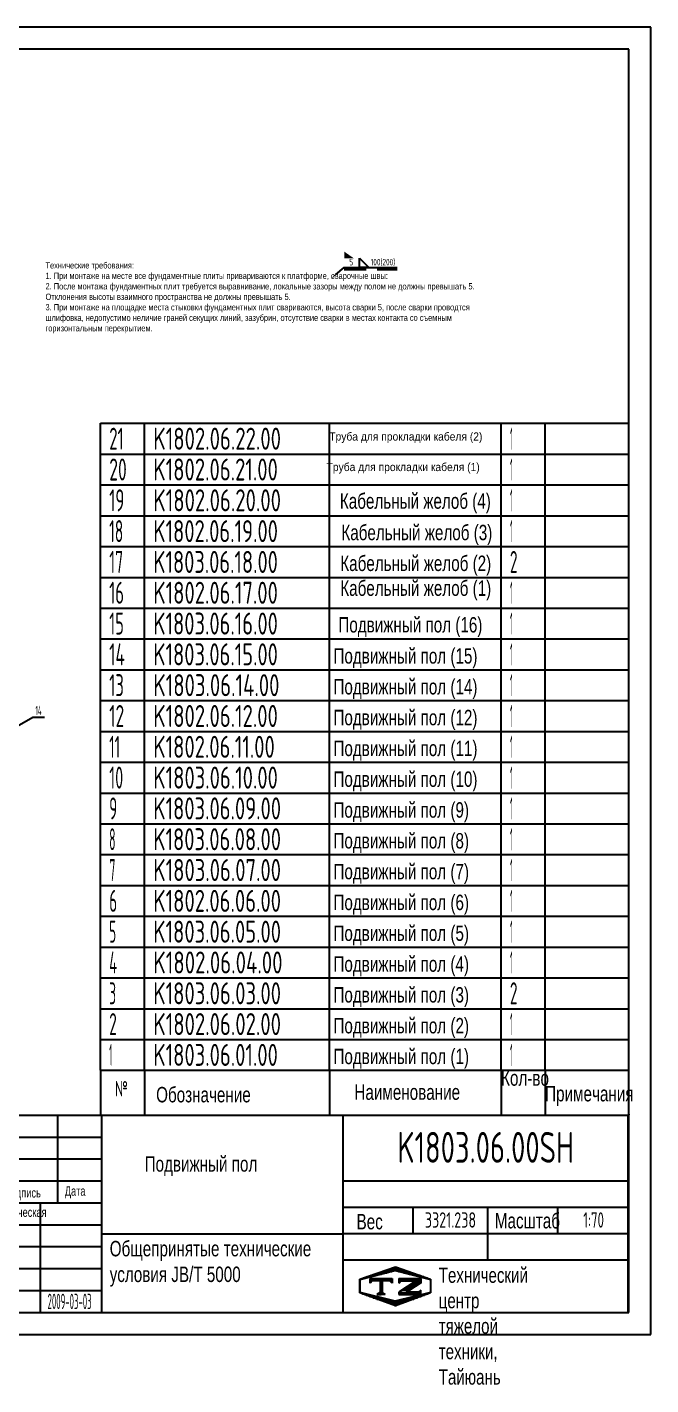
# Model space of a CAD drawing. Header units: millimetres. Extents: x 0 to 29400, y -802 to 20790.
# Drawn here: x 19485 to 29400, y -802 to 20790 of the extents above; entities that cross this region are included whole.
import ezdxf
from ezdxf.enums import TextEntityAlignment as Align

# ---------------------------------------------------------------- set-up
doc = ezdxf.new("R2010")
doc.units = ezdxf.units.MM
doc.header["$LTSCALE"] = 700
doc.linetypes.add('F', pattern=[0.75, 0.5, -0.25])
for name, color, linetype in [('01', 7, 'Continuous'), ('02', 1, 'Continuous'), ('04', 2, 'F'), ('11', 3, 'Continuous'), ('13', 3, 'Continuous'), ('THICK', 7, 'Continuous')]:
    doc.layers.add(name, color=color, linetype=linetype)
doc.styles.get("Standard").update_dxf_attribs({"font": 'isocp', "width": 0.707, "bigfont": 'intecad.shx'})

# ---------------------------------------------------------------- blocks, each defined once
blk = doc.blocks.new('*U1423', base_point=(23600, 10731))
at = {"layer": '01'}
blk.add_lwpolyline([(24054, 11058), (24204, 10908), (24054, 10908)], close=True, dxfattribs=at)
blk.add_solid([(23814, 11163), (23964, 11058), (23814, 10908), (23814, 11058)], dxfattribs=at)
at = {"layer": '02'}
blk.add_lwpolyline([(23600, 10731, 0, 24, 0), (23681, 10798, 24, 24, 0)], format="xyseb", dxfattribs=at)
blk.add_lwpolyline([(23681, 10798), (23814, 10908), (24654, 10908)], dxfattribs=at)
at = {"layer": '04'}
blk.add_line((23814, 10877), (24654, 10877), dxfattribs=at)
at = {"layer": '13', "width": 0.707}
blk.add_text('5', height=105, dxfattribs=at).set_placement((23895, 10943))
at = {"layer": '13', "width": 0.798839}
blk.add_text('100(200)', height=105, dxfattribs=at).set_placement((24234, 10943), (24624, 10943), align=Align.FIT)
blk = doc.blocks.new('*U1587')
at = {"layer": '01'}
for points in [[(415, 292), (25, 292)], [(25, 292), (25, 5)], [(415, 5), (415, 292)], [(25, 5), (415, 5)]]:
    blk.add_lwpolyline(points, dxfattribs=at)
at = {"layer": '02'}
for points in [[(420, 297), (0, 297)], [(0, 297), (0, 0)], [(420, 0), (420, 297)], [(0, 0), (420, 0)]]:
    blk.add_lwpolyline(points, dxfattribs=at)
blk = doc.blocks.new('*U1589')
at = {"layer": '01'}
for p, q in [((0, -490), (0, 0)), ((8400, -490), (8400, 0))]:
    blk.add_line(p, q, dxfattribs=at)
at = {"layer": '02'}
for p, q in [((0, 0), (700, 0)), ((700, -490), (700, 0)), ((700, 0), (3640, 0)), ((3640, -490), (3640, 0)), ((3640, 0), (6370, 0)), ((6370, -490), (6370, 0)), ((6370, 0), (7070, 0)), ((7070, -490), (7070, 0)), ((7070, 0), (8400, 0))]:
    blk.add_line(p, q, dxfattribs=at)
blk = doc.blocks.new('*U1590')
at = {"layer": '01'}
for p, q in [((0, -490), (0, 0)), ((8400, -490), (8400, 0))]:
    blk.add_line(p, q, dxfattribs=at)
at = {"layer": '02'}
for p, q in [((0, 0), (700, 0)), ((700, -490), (700, 0)), ((700, 0), (3640, 0)), ((3640, -490), (3640, 0)), ((3640, 0), (6370, 0)), ((6370, -490), (6370, 0)), ((6370, 0), (7070, 0)), ((7070, -490), (7070, 0)), ((7070, 0), (8400, 0))]:
    blk.add_line(p, q, dxfattribs=at)
blk = doc.blocks.new('*U1591')
at = {"layer": '01'}
for p, q in [((0, -490), (0, 0)), ((8400, -490), (8400, 0))]:
    blk.add_line(p, q, dxfattribs=at)
at = {"layer": '02'}
for p, q in [((0, 0), (700, 0)), ((700, -490), (700, 0)), ((700, 0), (3640, 0)), ((3640, -490), (3640, 0)), ((3640, 0), (6370, 0)), ((6370, -490), (6370, 0)), ((6370, 0), (7070, 0)), ((7070, -490), (7070, 0)), ((7070, 0), (8400, 0))]:
    blk.add_line(p, q, dxfattribs=at)
blk = doc.blocks.new('*U1592')
at = {"layer": '01'}
for p, q in [((0, -490), (0, 0)), ((8400, -490), (8400, 0))]:
    blk.add_line(p, q, dxfattribs=at)
at = {"layer": '02'}
for p, q in [((0, 0), (700, 0)), ((700, -490), (700, 0)), ((700, 0), (3640, 0)), ((3640, -490), (3640, 0)), ((3640, 0), (6370, 0)), ((6370, -490), (6370, 0)), ((6370, 0), (7070, 0)), ((7070, -490), (7070, 0)), ((7070, 0), (8400, 0))]:
    blk.add_line(p, q, dxfattribs=at)
blk = doc.blocks.new('*U1593')
at = {"layer": '01'}
for p, q in [((0, -490), (0, 0)), ((8400, -490), (8400, 0))]:
    blk.add_line(p, q, dxfattribs=at)
at = {"layer": '02'}
for p, q in [((0, 0), (700, 0)), ((700, -490), (700, 0)), ((700, 0), (3640, 0)), ((3640, -490), (3640, 0)), ((3640, 0), (6370, 0)), ((6370, -490), (6370, 0)), ((6370, 0), (7070, 0)), ((7070, -490), (7070, 0)), ((7070, 0), (8400, 0))]:
    blk.add_line(p, q, dxfattribs=at)
blk = doc.blocks.new('*U1594')
at = {"layer": '01'}
for p, q in [((0, -490), (0, 0)), ((8400, -490), (8400, 0))]:
    blk.add_line(p, q, dxfattribs=at)
at = {"layer": '02'}
for p, q in [((0, 0), (700, 0)), ((700, -490), (700, 0)), ((700, 0), (3640, 0)), ((3640, -490), (3640, 0)), ((3640, 0), (6370, 0)), ((6370, -490), (6370, 0)), ((6370, 0), (7070, 0)), ((7070, -490), (7070, 0)), ((7070, 0), (8400, 0))]:
    blk.add_line(p, q, dxfattribs=at)
blk = doc.blocks.new('*U1595')
at = {"layer": '01'}
for p, q in [((0, -490), (0, 0)), ((8400, -490), (8400, 0))]:
    blk.add_line(p, q, dxfattribs=at)
at = {"layer": '02'}
for p, q in [((0, 0), (700, 0)), ((700, -490), (700, 0)), ((700, 0), (3640, 0)), ((3640, -490), (3640, 0)), ((3640, 0), (6370, 0)), ((6370, -490), (6370, 0)), ((6370, 0), (7070, 0)), ((7070, -490), (7070, 0)), ((7070, 0), (8400, 0))]:
    blk.add_line(p, q, dxfattribs=at)
blk = doc.blocks.new('*U1596')
at = {"layer": '01'}
for p, q in [((0, -490), (0, 0)), ((8400, -490), (8400, 0))]:
    blk.add_line(p, q, dxfattribs=at)
at = {"layer": '02'}
for p, q in [((0, 0), (700, 0)), ((700, -490), (700, 0)), ((700, 0), (3640, 0)), ((3640, -490), (3640, 0)), ((3640, 0), (6370, 0)), ((6370, -490), (6370, 0)), ((6370, 0), (7070, 0)), ((7070, -490), (7070, 0)), ((7070, 0), (8400, 0))]:
    blk.add_line(p, q, dxfattribs=at)
blk = doc.blocks.new('*U1597')
at = {"layer": '01'}
for p, q in [((0, -490), (0, 0)), ((8400, -490), (8400, 0))]:
    blk.add_line(p, q, dxfattribs=at)
at = {"layer": '02'}
for p, q in [((0, 0), (700, 0)), ((700, -490), (700, 0)), ((700, 0), (3640, 0)), ((3640, -490), (3640, 0)), ((3640, 0), (6370, 0)), ((6370, -490), (6370, 0)), ((6370, 0), (7070, 0)), ((7070, -490), (7070, 0)), ((7070, 0), (8400, 0))]:
    blk.add_line(p, q, dxfattribs=at)
blk = doc.blocks.new('*U1598')
at = {"layer": '01'}
for p, q in [((0, -490), (0, 0)), ((8400, -490), (8400, 0))]:
    blk.add_line(p, q, dxfattribs=at)
at = {"layer": '02'}
for p, q in [((0, 0), (700, 0)), ((700, -490), (700, 0)), ((700, 0), (3640, 0)), ((3640, -490), (3640, 0)), ((3640, 0), (6370, 0)), ((6370, -490), (6370, 0)), ((6370, 0), (7070, 0)), ((7070, -490), (7070, 0)), ((7070, 0), (8400, 0))]:
    blk.add_line(p, q, dxfattribs=at)
blk = doc.blocks.new('*U1599')
at = {"layer": '01'}
for p, q in [((0, -490), (0, 0)), ((8400, -490), (8400, 0))]:
    blk.add_line(p, q, dxfattribs=at)
at = {"layer": '02'}
for p, q in [((0, 0), (700, 0)), ((700, -490), (700, 0)), ((700, 0), (3640, 0)), ((3640, -490), (3640, 0)), ((3640, 0), (6370, 0)), ((6370, -490), (6370, 0)), ((6370, 0), (7070, 0)), ((7070, -490), (7070, 0)), ((7070, 0), (8400, 0))]:
    blk.add_line(p, q, dxfattribs=at)
blk = doc.blocks.new('*U1600')
at = {"layer": '01'}
for p, q in [((0, -490), (0, 0)), ((8400, -490), (8400, 0))]:
    blk.add_line(p, q, dxfattribs=at)
at = {"layer": '02'}
for p, q in [((0, 0), (700, 0)), ((700, -490), (700, 0)), ((700, 0), (3640, 0)), ((3640, -490), (3640, 0)), ((3640, 0), (6370, 0)), ((6370, -490), (6370, 0)), ((6370, 0), (7070, 0)), ((7070, -490), (7070, 0)), ((7070, 0), (8400, 0))]:
    blk.add_line(p, q, dxfattribs=at)
blk = doc.blocks.new('*U1601')
at = {"layer": '01'}
for p, q in [((0, -490), (0, 0)), ((8400, -490), (8400, 0))]:
    blk.add_line(p, q, dxfattribs=at)
at = {"layer": '02'}
for p, q in [((0, 0), (700, 0)), ((700, -490), (700, 0)), ((700, 0), (3640, 0)), ((3640, -490), (3640, 0)), ((3640, 0), (6370, 0)), ((6370, -490), (6370, 0)), ((6370, 0), (7070, 0)), ((7070, -490), (7070, 0)), ((7070, 0), (8400, 0))]:
    blk.add_line(p, q, dxfattribs=at)
blk = doc.blocks.new('*U1602')
at = {"layer": '01'}
for p, q in [((0, -490), (0, 0)), ((8400, -490), (8400, 0))]:
    blk.add_line(p, q, dxfattribs=at)
at = {"layer": '02'}
for p, q in [((0, 0), (700, 0)), ((700, -490), (700, 0)), ((700, 0), (3640, 0)), ((3640, -490), (3640, 0)), ((3640, 0), (6370, 0)), ((6370, -490), (6370, 0)), ((6370, 0), (7070, 0)), ((7070, -490), (7070, 0)), ((7070, 0), (8400, 0))]:
    blk.add_line(p, q, dxfattribs=at)
blk = doc.blocks.new('*U1603')
at = {"layer": '01'}
for p, q in [((0, -490), (0, 0)), ((8400, -490), (8400, 0))]:
    blk.add_line(p, q, dxfattribs=at)
at = {"layer": '02'}
for p, q in [((0, 0), (700, 0)), ((700, -490), (700, 0)), ((700, 0), (3640, 0)), ((3640, -490), (3640, 0)), ((3640, 0), (6370, 0)), ((6370, -490), (6370, 0)), ((6370, 0), (7070, 0)), ((7070, -490), (7070, 0)), ((7070, 0), (8400, 0))]:
    blk.add_line(p, q, dxfattribs=at)
blk = doc.blocks.new('*U1604')
at = {"layer": '01'}
for p, q in [((0, -490), (0, 0)), ((8400, -490), (8400, 0))]:
    blk.add_line(p, q, dxfattribs=at)
at = {"layer": '02'}
for p, q in [((0, 0), (700, 0)), ((700, -490), (700, 0)), ((700, 0), (3640, 0)), ((3640, -490), (3640, 0)), ((3640, 0), (6370, 0)), ((6370, -490), (6370, 0)), ((6370, 0), (7070, 0)), ((7070, -490), (7070, 0)), ((7070, 0), (8400, 0))]:
    blk.add_line(p, q, dxfattribs=at)
blk = doc.blocks.new('*U1605')
at = {"layer": '01'}
for p, q in [((0, -490), (0, 0)), ((8400, -490), (8400, 0))]:
    blk.add_line(p, q, dxfattribs=at)
at = {"layer": '02'}
for p, q in [((0, 0), (700, 0)), ((700, -490), (700, 0)), ((700, 0), (3640, 0)), ((3640, -490), (3640, 0)), ((3640, 0), (6370, 0)), ((6370, -490), (6370, 0)), ((6370, 0), (7070, 0)), ((7070, -490), (7070, 0)), ((7070, 0), (8400, 0))]:
    blk.add_line(p, q, dxfattribs=at)
blk = doc.blocks.new('*U1606')
at = {"layer": '01'}
for p, q in [((0, -490), (0, 0)), ((8400, -490), (8400, 0))]:
    blk.add_line(p, q, dxfattribs=at)
at = {"layer": '02'}
for p, q in [((0, 0), (700, 0)), ((700, -490), (700, 0)), ((700, 0), (3640, 0)), ((3640, -490), (3640, 0)), ((3640, 0), (6370, 0)), ((6370, -490), (6370, 0)), ((6370, 0), (7070, 0)), ((7070, -490), (7070, 0)), ((7070, 0), (8400, 0))]:
    blk.add_line(p, q, dxfattribs=at)
blk = doc.blocks.new('*U1607')
at = {"layer": '01'}
for p, q in [((0, -490), (0, 0)), ((8400, -490), (8400, 0))]:
    blk.add_line(p, q, dxfattribs=at)
at = {"layer": '02'}
for p, q in [((0, 0), (700, 0)), ((700, -490), (700, 0)), ((700, 0), (3640, 0)), ((3640, -490), (3640, 0)), ((3640, 0), (6370, 0)), ((6370, -490), (6370, 0)), ((6370, 0), (7070, 0)), ((7070, -490), (7070, 0)), ((7070, 0), (8400, 0))]:
    blk.add_line(p, q, dxfattribs=at)
blk = doc.blocks.new('*U1608')
at = {"layer": '01'}
for p, q in [((0, -490), (0, 0)), ((8400, -490), (8400, 0))]:
    blk.add_line(p, q, dxfattribs=at)
at = {"layer": '02'}
for p, q in [((0, 0), (700, 0)), ((700, -490), (700, 0)), ((700, 0), (3640, 0)), ((3640, -490), (3640, 0)), ((3640, 0), (6370, 0)), ((6370, -490), (6370, 0)), ((6370, 0), (7070, 0)), ((7070, -490), (7070, 0)), ((7070, 0), (8400, 0))]:
    blk.add_line(p, q, dxfattribs=at)
blk = doc.blocks.new('*U1609')
at = {"layer": '01'}
for p, q in [((0, -490), (0, 0)), ((0, 0), (700, 0)), ((700, 0), (3640, 0)), ((3640, 0), (6370, 0)), ((6370, 0), (7070, 0)), ((7070, 0), (8400, 0)), ((8400, -490), (8400, 0))]:
    blk.add_line(p, q, dxfattribs=at)
at = {"layer": '02'}
for p, q in [((700, -490), (700, 0)), ((3640, -490), (3640, 0)), ((6370, -490), (6370, 0)), ((7070, -490), (7070, 0))]:
    blk.add_line(p, q, dxfattribs=at)
blk = doc.blocks.new('*X1613')
at = {"color": 0}
for p, q in [((127.06, 7.8), (132.06, 7.8)), ((127.06, 7.5), (132.06, 7.5)), ((127.06, 7.2), (127.32, 7.2)), ((129.23, 6.3), (131.04, 6.3)), ((129.7, 6.6), (131.51, 6.6)), ((130.16, 6.9), (131.98, 6.9)), ((130.62, 7.2), (132.06, 7.2)), ((127.84, 5.4), (129.64, 5.4)), ((128.3, 5.7), (130.1, 5.7)), ((128.77, 6), (130.57, 6))]:
    blk.add_line(p, q, dxfattribs=at)
blk = doc.blocks.new('*X1614')
at = {"color": 0}
for p, q in [((127.06, 4.8), (132.06, 4.8)), ((127.06, 4.5), (132.06, 4.5)), ((131.84, 5.1), (132.06, 5.1))]:
    blk.add_line(p, q, dxfattribs=at)
blk = doc.blocks.new('*X1612')
at = {"color": 0}
for p, q in [((122.34, 4.5), (123.72, 4.5)), ((122.82, 4.8), (123.24, 4.8))]:
    blk.add_line(p, q, dxfattribs=at)
blk = doc.blocks.new('*X1611')
at = {"color": 0}
for p, q in [((120.53, 7.8), (125.53, 7.8)), ((120.53, 7.5), (125.53, 7.5)), ((120.53, 7.2), (120.79, 7.2)), ((125.27, 7.2), (125.53, 7.2))]:
    blk.add_line(p, q, dxfattribs=at)
blk = doc.blocks.new('*X1610')
at = {"color": 0}
for p, q in [((122.38, 9.3), (124.32, 9.3)), ((123.24, 9.6), (125.52, 9.6)), ((124.1, 9.9), (128.52, 9.9)), ((124.97, 10.2), (127.67, 10.2)), ((125.83, 10.5), (126.82, 10.5)), ((127.02, 9.6), (129.37, 9.6)), ((128.22, 9.3), (130.22, 9.3)), ((118.22, 7.8), (118.32, 7.8)), ((118.22, 7.5), (118.27, 7.5)), ((118.22, 7.2), (118.27, 7.2)), ((118.22, 6.9), (118.27, 6.9)), ((118.22, 6.6), (118.27, 6.6)), ((118.22, 6.3), (118.27, 6.3)), ((118.94, 8.1), (119.52, 8.1)), ((119.8, 8.4), (120.72, 8.4)), ((120.66, 8.7), (121.92, 8.7)), ((121.52, 9), (123.12, 9)), ((129.42, 9), (131.07, 9)), ((130.62, 8.7), (131.92, 8.7)), ((131.82, 8.4), (132.77, 8.4)), ((133.02, 8.1), (133.62, 8.1)), ((134.22, 7.8), (134.32, 7.8)), ((134.27, 7.5), (134.32, 7.5)), ((134.27, 7.2), (134.32, 7.2)), ((134.27, 6.9), (134.32, 6.9)), ((134.27, 6.6), (134.32, 6.6)), ((134.27, 6.3), (134.32, 6.3)), ((118.22, 6), (118.27, 6)), ((118.22, 5.7), (118.27, 5.7)), ((118.22, 5.4), (118.27, 5.4)), ((118.22, 5.1), (118.27, 5.1)), ((118.22, 4.8), (118.27, 4.8)), ((118.79, 4.5), (119.42, 4.5)), ((119.61, 4.2), (120.62, 4.2)), ((120.43, 3.9), (121.82, 3.9)), ((121.26, 3.6), (123.02, 3.6)), ((122.08, 3.3), (124.22, 3.3)), ((128.32, 3.3), (130.51, 3.3)), ((129.52, 3.6), (131.32, 3.6)), ((130.72, 3.9), (132.14, 3.9)), ((131.92, 4.2), (132.95, 4.2)), ((133.12, 4.5), (133.76, 4.5)), ((134.27, 6), (134.32, 6)), ((134.27, 5.7), (134.32, 5.7)), ((134.27, 5.4), (134.32, 5.4)), ((134.27, 5.1), (134.32, 5.1)), ((134.27, 4.8), (134.32, 4.8)), ((122.91, 3), (125.42, 3)), ((123.73, 2.7), (128.89, 2.7)), ((124.55, 2.4), (128.07, 2.4)), ((125.38, 2.1), (127.26, 2.1)), ((126.2, 1.8), (126.45, 1.8)), ((127.12, 3), (129.7, 3))]:
    blk.add_line(p, q, dxfattribs=at)

msp = doc.modelspace()

# ---------------------------------------------------------------- linework, layer by layer
at = {"layer": '01'}
for p, q in [((20650, 4200), (29050, 4200)), ((20650, 4200), (20650, 3487.8)), ((21350, 4200), (21350, 3487.8)), ((24290, 4200), (24290, 3487.8)), ((27020, 4200), (27020, 3487.8)), ((27720, 4200), (27720, 3487.8))]:
    msp.add_line(p, q, dxfattribs=at)
for p in [(29039.8, 3473.5), (29039.8, 3472.3), (29050, 3500)]:
    msp.add_point(p, dxfattribs=at)
at = {"layer": '02', "ltscale": 1.166667}
for p, q in [((17117.6, 8395.9), (19573.1, 9818.6)), ((19573.1, 9818.6), (19759.1, 9818.6))]:
    msp.add_line(p, q, dxfattribs=at)
at = {"layer": 'THICK'}
for p, q in [((16479.1, 3487.8), (29039.8, 3487.8)), ((19975, 2093.2), (19975, 3487.8)), ((20672.3, 350), (20672.3, 3487.8)), ((24507.4, 350), (24507.4, 3487.8)), ((29039.8, 350), (29039.8, 3487.8)), ((16488.6, 2441.9), (20672.3, 2441.9)), ((24507.4, 2441.9), (29039.8, 2441.9)), ((16488.6, 2093.2), (20672.3, 2093.2)), ((19696.1, 350), (19696.1, 2093.2)), ((24507.4, 2023.5), (29039.8, 2023.5)), ((25623, 1605.1), (25623, 2023.5)), ((26808.4, 1186.7), (26808.4, 2023.5)), ((27924.1, 1605.1), (27924.1, 2023.5)), ((20672.3, 1599.1), (24507.4, 1599.1)), ((24507.4, 1605.1), (29039.8, 1605.1)), ((24507.4, 1186.7), (29039.8, 1186.7)), ((16488.6, 350), (29039.8, 350))]:
    msp.add_line(p, q, dxfattribs=at)
at = {"layer": 'THICK', "color": 3}
for p, q in [((16488.6, 3139.1), (20672.3, 3139.1)), ((16488.6, 2790.5), (20672.3, 2790.5)), ((16488.6, 1744.6), (20672.3, 1744.6)), ((16488.6, 1395.9), (20672.3, 1395.9)), ((16488.6, 1047.3), (20672.3, 1047.3)), ((24776, 880.4), (25341.1, 1077.2)), ((24776, 661.2), (24776, 880.4)), ((24779.7, 875.9), (25337.5, 1015.4)), ((24779.7, 666.7), (24779.7, 875.9)), ((24937.2, 817.1), (24937.2, 886.9)), ((24937.2, 886.9), (25285.8, 886.9)), ((25285.8, 886.9), (25285.8, 817.1)), ((25337.5, 1015.4), (25895.3, 875.9)), ((25341.1, 1077.2), (25899, 880.4)), ((25392.6, 886.9), (25392.6, 817.1)), ((25392.6, 886.9), (25741.2, 886.9)), ((25741.2, 886.9), (25741.2, 817.1)), ((25895.3, 875.9), (25895.3, 666.7)), ((25899, 880.4), (25899, 661.2)), ((16488.6, 698.6), (20672.3, 698.6)), ((25341.1, 455.4), (24776, 661.2)), ((25337.5, 527.3), (24779.7, 666.7)), ((24972, 852), (24937.2, 817.1)), ((25251, 852), (24972, 852)), ((25111.5, 677), (25043.9, 634.5)), ((25096.2, 852.3), (25096.2, 661.1)), ((25111.5, 852.3), (25111.5, 661.1)), ((25111.5, 677), (25179, 634.5)), ((25128.9, 852.3), (25128.9, 661.1)), ((25285.8, 817.1), (25251, 852)), ((25895.3, 666.7), (25337.5, 527.3)), ((25899, 661.2), (25341.1, 455.4)), ((25392.6, 817.1), (25427.4, 852)), ((25667.1, 852), (25392.6, 674.4)), ((25392.6, 674.4), (25392.6, 634.5)), ((25427.4, 852), (25667.1, 852)), ((25562.6, 703.5), (25509.3, 669.4)), ((25706.3, 669.4), (25509.3, 669.4)), ((25741.2, 817.8), (25562.6, 703.5)), ((25741.2, 704.2), (25706.3, 669.4)), ((25741.2, 634.5), (25741.2, 704.2)), ((25043.9, 634.5), (25111.5, 634.5)), ((25179, 634.5), (25111.5, 634.5)), ((25392.6, 634.5), (25741.2, 634.5))]:
    msp.add_line(p, q, dxfattribs=at)

# ---------------------------------------------------------------- block references
at = {"layer": '01', "xscale": 70, "yscale": 70, "zscale": 70}
msp.add_blockref('*U1587', (0, 0), dxfattribs=at)
at = {"layer": '01', "ltscale": 1.166667}
msp.add_blockref('*U1423', (24312, 16788.4), dxfattribs=at)
at = {"layer": '01'}
for name, p in [('*U1609', (20650, 14490)), ('*U1608', (20650, 14000)), ('*U1607', (20650, 13510)), ('*U1606', (20650, 13020)), ('*U1605', (20650, 12530)), ('*U1604', (20650, 12040)), ('*U1603', (20650, 11550)), ('*U1602', (20650, 11060)), ('*U1601', (20650, 10570)), ('*U1600', (20650, 10080)), ('*U1599', (20650, 9590)), ('*U1598', (20650, 9100)), ('*U1597', (20650, 8610)), ('*U1596', (20650, 8120)), ('*U1595', (20650, 7630)), ('*U1594', (20650, 7140)), ('*U1593', (20650, 6650)), ('*U1592', (20650, 6160)), ('*U1591', (20650, 5670)), ('*U1590', (20650, 5180)), ('*U1589', (20650, 4690))]:
    msp.add_blockref(name, p, dxfattribs=at)
at = {"layer": 'THICK', "color": 3, "xscale": 69.7286975058079, "yscale": 69.72869750579684, "zscale": 69.72869750579632}
for name in ['*X1610', '*X1611', '*X1613', '*X1612', '*X1614']:
    msp.add_blockref(name, (16532.7, 333), dxfattribs=at)

# ---------------------------------------------------------------- texts
at = {"layer": '01', "attachment_point": 1}
for s, insert, char_height in [('{\\fArial|b0|i0|c204|p34;\\C3;Технические требования:\\P1. При монтаже на месте все фундаментные плиты привариваются к платформе, сварочные швы:\\P2. После монтажа фундаментных плит требуется выравнивание, локальные зазоры между полом не должны превышать 5.\\PОтклонения высоты взаимного пространства не должны превышать 5.\\P3. При монтаже на площадке места стыковки фундаментных плит свариваются, высота сварки 5, после сварки проводтся\\Pшлифовка, недопустимо неличие граней секущих линий, зазубрин, отсутствие сварки в местах контакта со съемным\\Pгоризонтальным перекрытием.}', (19776.9, 17052.1), 100), ('{\\fArial|b0|i0|c204|p34;\\C3;Кабельный желоб (4)}', (24457, 13375.9), 245), ('{\\fArial|b0|i0|c204|p34;\\C3;Кабельный желоб (3)}', (24480.5, 12875.8), 245), ('{\\fArial|b0|i0|c204|p34;\\C3;Кабельный желоб (2)}', (24463.1, 12385.8), 245), ('{\\fArial|b0|i0|c204|p34;\\C3;Кабельный желоб (1)}', (24463.1, 11991), 245), ('{\\fArial|b0|i0|c204|p34;\\C3;Подвижный пол (16)}', (24433, 11408), 245), ('{\\fArial|b0|i0|c204|p34;\\C3;Подвижный пол (15)}', (24354.7, 10913.1), 245), ('{\\fArial|b0|i0|c204|p34;\\C3;Подвижный пол (14)}', (24354.7, 10423.1), 245), ('{\\fArial|b0|i0|c204|p34;\\C3;Подвижный пол (12)}', (24354.7, 9933.1), 245), ('{\\fArial|b0|i0|c204|p34;\\C3;Подвижный пол (11)}', (24354.7, 9443.1), 245), ('{\\fArial|b0|i0|c204|p34;\\C3;Подвижный пол (10)}', (24354.7, 8953.1), 245), ('{\\fArial|b0|i0|c204|p34;\\C3;Подвижный пол (9)}', (24354.7, 8463.1), 245), ('{\\fArial|b0|i0|c204|p34;\\C3;Подвижный пол (8)}', (24354.7, 7973.1), 245), ('{\\fArial|b0|i0|c204|p34;\\C3;Подвижный пол (7)}', (24354.7, 7483.1), 245), ('{\\fArial|b0|i0|c204|p34;\\C3;Подвижный пол (6)}', (24354.7, 6993.1), 245), ('{\\fArial|b0|i0|c204|p34;\\C3;Подвижный пол (5)}', (24354.7, 6503.1), 245), ('{\\fArial|b0|i0|c204|p34;\\C3;Подвижный пол (4)}', (24354.7, 6013.1), 245), ('{\\fArial|b0|i0|c204|p34;\\C3;Подвижный пол (3)}', (24354.7, 5523.1), 245), ('{\\fArial|b0|i0|c204|p34;\\C3;Подвижный пол (2)}', (24354.7, 5033.1), 245), ('{\\fArial|b0|i0|c204|p34;\\C3;Подвижный пол (1)}', (24354.7, 4543.1), 245), ('{\\fArial|b0|i0|c204|p34;Кол-во}', (27020, 4200), 245), ('{\\Fisocp,intecad|c204;№}', (20878.4, 4029.3), 245), ('{\\fArial|b0|i0|c204|p34;Обозначение}', (21535.7, 3935.5), 245), ('{\\fArial|b0|i0|c204|p34;Наименование}', (24687.7, 3975.7), 245), ('{\\fArial|b0|i0|c204|p34;Примечания}', (27720, 3950.8), 245), ('{\\fArial|b0|i0|c204|p34;\\C3;Подвижный пол}', (21352.8, 2833.8), 245), ('{\\fArial|b0|i0|c204|p34;Подпись}', (19118.9, 2326.2), 148.679), ('{\\fArial|b0|i0|c204|p34;Дата}', (20083.2, 2354.7), 148.679), ('{\\fArial|b0|i0|c204|p34;Технологическая\\Pпроверка}', (18626.1, 2018), 148.679), ('{\\fArial|b0|i0|c204|p34;Масштаб}', (26920.2, 1931), 245), ('{\\fArial|b0|i0|c204|p34;Вес}', (24722, 1916.2), 245), ('{\\fArial|b0|i0|c204|p34;Общепринятые технические\\Pусловия \\fArial|b0|i0|c0|p34;JB/T 5000}', (20797.5, 1486.8), 245)]:
    msp.add_mtext(s, dxfattribs=dict(at, insert=insert, char_height=char_height))
for s, insert, char_height, width in [('{\\fArial|b0|i0|c204|p34;\\W0.9;\\C3;Труба для прокладки кабеля (2)}', (24287.9, 14345.1), 130, 5183.551), ('{\\fArial|b0|i0|c204|p34;\\W0.9;\\C3;Труба для прокладки кабеля (1)}', (24245.5, 13859.8), 130, 5183.551), ('{\\fArial|b0|i0|c204|p34;Технический центр\\Pтяжелой техники, Тайюань}', (26028.5, 1063.5), 242.843, 11.412)]:
    msp.add_mtext(s, dxfattribs=dict(at, insert=insert, char_height=char_height, width=width))
at = {"layer": '11'}
for s, height, width, p, p2 in [('21', 350, 0.623098, (20790, 14070), (21019, 14070)), ('K1802.06.22.00', 350, 0.694308, (21490, 14070), (23520.5, 14070)), ('1', 350, 0.404, (27160, 14070), (27209.5, 14070)), ('20', 350, 0.636567, (20790, 13580), (21068.7, 13580)), ('K1802.06.21.00', 350, 0.693997, (21490, 13580), (23471, 13580)), ('1', 350, 0.404, (27160, 13580), (27209.5, 13580)), ('19', 350, 0.612447, (20790, 13090), (21030.4, 13090)), ('K1802.06.20.00', 350, 0.694308, (21490, 13090), (23520.5, 13090)), ('1', 350, 0.404, (27160, 13090), (27209.5, 13090)), ('18', 350, 0.606, (20790, 12600), (21012.7, 12600)), ('K1802.06.19.00', 350, 0.694003, (21490, 12600), (23471.9, 12600)), ('1', 350, 0.404, (27160, 12600), (27209.5, 12600)), ('17', 350, 0.606, (20790, 12110), (21012.7, 12110)), ('K1803.06.18.00', 350, 0.693997, (21490, 12110), (23471, 12110)), ('2', 350, 0.562593, (27160, 12110), (27280.1, 12110)), ('16', 350, 0.610556, (20790, 11620), (21025, 11620)), ('K1802.06.17.00', 350, 0.693997, (21490, 11620), (23471, 11620)), ('1', 350, 0.404, (27160, 11620), (27209.5, 11620)), ('15', 350, 0.609833, (20790, 11130), (21023, 11130)), ('K1803.06.16.00', 350, 0.693997, (21490, 11130), (23471, 11130)), ('1', 350, 0.404, (27160, 11130), (27209.5, 11130)), ('14', 350, 0.614783, (20790, 10640), (21037.5, 10640)), ('K1803.06.15.00', 350, 0.693997, (21490, 10640), (23471, 10640)), ('1', 350, 0.404, (27160, 10640), (27209.5, 10640)), ('13', 350, 0.609833, (20790, 10150), (21023, 10150)), ('K1803.06.14.00', 350, 0.694154, (21490, 10150), (23495.8, 10150)), ('1', 350, 0.404, (27160, 10150), (27209.5, 10150)), ('12', 350, 0.611465, (20790, 9660), (21027.6, 9660)), ('K1802.06.12.00', 350, 0.693997, (21490, 9660), (23471, 9660)), ('1', 350, 0.404, (27160, 9660), (27209.5, 9660)), ('11', 350, 0.582235, (20790, 9170), (20963.2, 9170)), ('K1802.06.11.00', 350, 0.69367, (21490, 9170), (23421.5, 9170)), ('1', 350, 0.404, (27160, 9170), (27209.5, 9170)), ('10', 350, 0.606076, (20790, 8680), (21012.9, 8680)), ('K1803.06.10.00', 350, 0.693997, (21490, 8680), (23471, 8680)), ('1', 350, 0.404, (27160, 8680), (27209.5, 8680)), ('9', 350, 0.579528, (20790, 8190), (20916.1, 8190)), ('K1803.06.09.00', 350, 0.694314, (21490, 8190), (23521.4, 8190)), ('1', 350, 0.404, (27160, 8190), (27209.5, 8190)), ('8', 350, 0.514182, (20790, 7700), (20889, 7700)), ('K1803.06.08.00', 350, 0.694308, (21490, 7700), (23520.5, 7700)), ('1', 350, 0.404, (27160, 7700), (27209.5, 7700)), ('7', 350, 0.514182, (20790, 7210), (20889, 7210)), ('K1803.06.07.00', 350, 0.694308, (21490, 7210), (23520.5, 7210)), ('1', 350, 0.404, (27160, 7210), (27209.5, 7210)), ('6', 350, 0.600695, (20790, 6720), (20916.1, 6720)), ('K1802.06.06.00', 350, 0.694308, (21490, 6720), (23520.5, 6720)), ('1', 350, 0.404, (27160, 6720), (27209.5, 6720)), ('5', 350, 0.527686, (20790, 6230), (20899.2, 6230)), ('K1803.06.05.00', 350, 0.694308, (21490, 6230), (23520.5, 6230)), ('1', 350, 0.404, (27160, 6230), (27209.5, 6230)), ('4', 350, 0.543846, (20790, 5740), (20913.7, 5740)), ('K1802.06.04.00', 350, 0.694458, (21490, 5740), (23545.3, 5740)), ('1', 350, 0.404, (27160, 5740), (27209.5, 5740)), ('3', 350, 0.527686, (20790, 5250), (20899.2, 5250)), ('K1803.06.03.00', 350, 0.694308, (21490, 5250), (23520.5, 5250)), ('2', 350, 0.562593, (27160, 5250), (27280.1, 5250)), ('2', 350, 0.562593, (20790, 4760), (20910.1, 4760)), ('K1802.06.02.00', 350, 0.694308, (21490, 4760), (23520.5, 4760)), ('1', 350, 0.404, (27160, 4760), (27209.5, 4760)), ('1', 350, 0.404, (20790, 4270), (20839.5, 4270)), ('K1803.06.01.00', 350, 0.693997, (21490, 4270), (23471, 4270)), ('1', 350, 0.404, (27160, 4270), (27209.5, 4270)), ('K1803.06.00SH', 490, 0.694153, (25371.1, 2730), (28178.9, 2730)), ('3321.238', 245, 0.685134, (25807.9, 1697.5), (26622.1, 1697.5)), ('1:70', 245, 0.655288, (28325.4, 1697.5), (28654.6, 1697.5)), ('2009-03-03', 245, 0.414384, (19810, 402.5), (20510, 402.5))]:
    msp.add_text(s, height=height, dxfattribs=dict(at, width=width)).set_placement(p, p2, align=Align.FIT)
at = {"layer": '11', "ltscale": 1.166667, "width": 0.578769}
msp.add_text('14', height=148.49, dxfattribs=at).set_placement((19616.7, 9848.6), (19715.5, 9848.6), align=Align.FIT)

doc.saveas('drawing.dxf')
